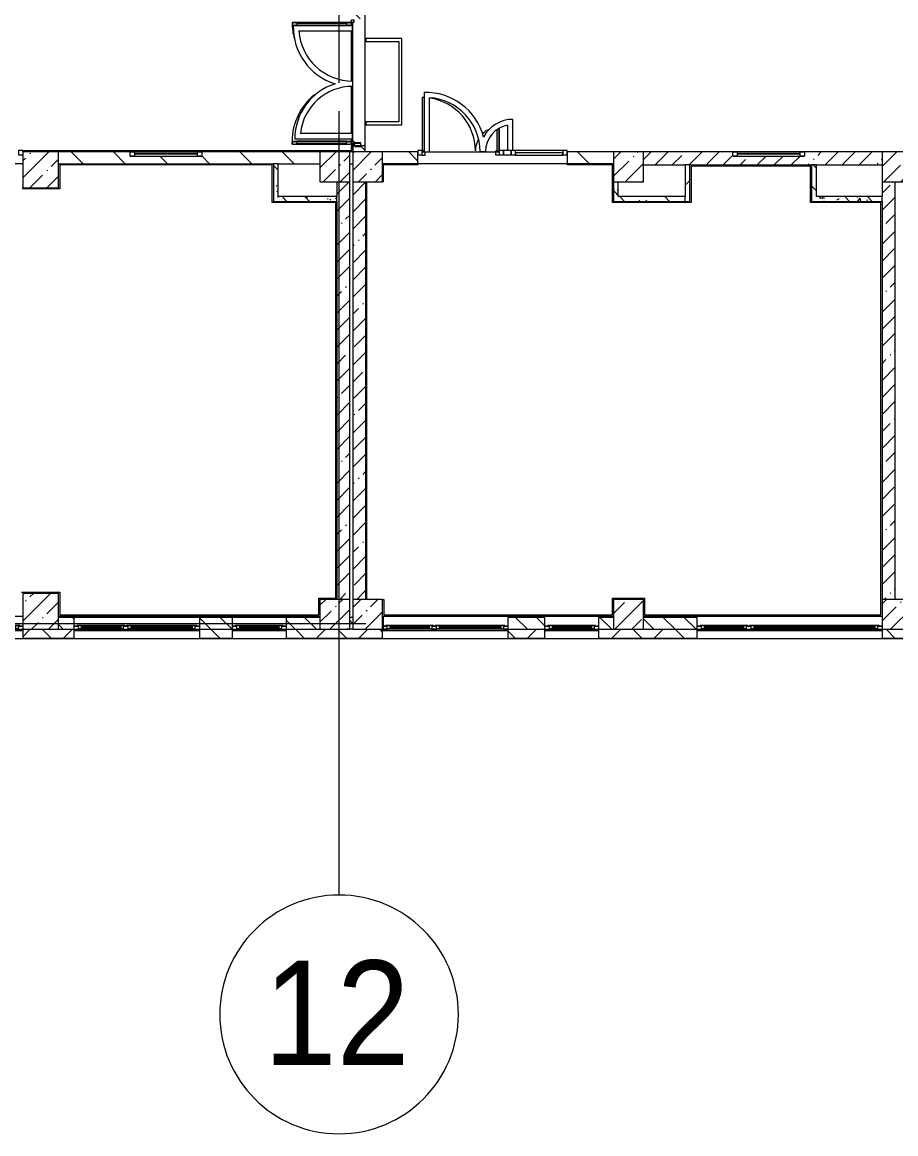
# Model space of a CAD drawing. Header units: millimetres. Extents: x 2623 to 210903, y -8553 to 29000.
# Drawn here: x 116893 to 131533, y -8553 to 10072 of the extents above; entities that cross this region are included whole.
import ezdxf

# ---------------------------------------------------------------- set-up
doc = ezdxf.new("R2010")
doc.units = ezdxf.units.MM
doc.linetypes.add('Осевая', pattern=[3175, 635, -476.25, 1587.5, -476.25])
for name, color, linetype, lineweight, true_color in [('A-DETL-GENF-7', 7, 'Continuous', 5, 0xaaaaaa), ('A-DETL-GENF-8', 7, 'Continuous', 5, 0xe2e2e2), ('A-DOOR-4', 7, 'Continuous', 5, 0xe2e2e2), ('A-DOOR-5', 7, 'Continuous', 5, 0xaaaaaa), ('A-FLOR-3', 7, 'Continuous', 5, 0xaaaaaa), ('I-WALL-6', 7, 'Continuous', 5, 0x787878)]:
    doc.layers.add(name, color=color, linetype=linetype, lineweight=lineweight, true_color=true_color)
for name, color, linetype, lineweight in [('A-GLAZ-2', 7, 'Continuous', 5), ('A-GLAZ-CURT-1', 7, 'Continuous', 5), ('A-GLAZ-CWMG-2', 7, 'Continuous', 5), ('A-WALL', 7, 'Continuous', 9), ('A-WALL-4', 7, 'Continuous', 5), ('I-WALL-4', 7, 'Continuous', 5), ('S-COLS-1', 7, 'Continuous', 5), ('Оси', 7, 'Continuous', 9), ('Оси-1', 7, 'Continuous', 20), ('Оси-2', 7, 'Осевая', 9)]:
    doc.layers.add(name, color=color, linetype=linetype, lineweight=lineweight)
doc.styles.add('Arial_1', font='arial.ttf', dxfattribs={"width": 0.9, "height": 1750})
pattern_1 = [(45, (83893.37, 0), (-285.123, 285.123), []), (45, (84178.5, 0), (-285.123, 285.123), [504.031, -100.806, 16.764, -84.042])]
pattern_2 = [(135, (83893.37, 0), (-377.171, -377.171), [533.4, -88.9, 17.78, -88.9]), (135, (83893.37, 376.94), (-377.171, -377.171), []), (50, (83893.37, 0), (637.6445, -55.7866), [66.675, -733.425]), (355, (83893.4, 0), (-123.349, 668.699), [53.34, -586.74]), (100.451, (83946.5, -4.65), (514.299, 612.908), [56.665, -623.315]), (46.184, (83893.4, 177.8), (948.776, -147.15), [100.012, -1100.137]), (96.636, (83972.4, 165.5), (830.909, 865.997), [84.998, -934.973]), (351.184, (83893.4, 177.8), (830.918, 865.988), [80.01, -880.11]), (21, (83982.27, 133.35), (530.6506, -357.928), [66.675, -733.425]), (326, (83982.3, 133.35), (216.308, 644.6585), [53.34, -586.74]), (71.451, (84026.5, 103.5), (746.9596, 286.724), [56.665, -623.315]), (37.5, (83893.37, 0), (10.8105, 295.9426), [16.764, -562.864, 16.764, -578.866, -588.962]), (37.5, (83893.37, 0), (10.8105, 295.9426), [-1175.258, 16.764, -572.198]), (7.5, (83893.37, 0), (233.8692, 350.6318), [16.764, -322.834, 16.764, -549.529, -224.472]), (7.5, (83893.37, 0), (233.8692, 350.6318), [-905.891, 16.764, -207.708]), (327.5, (83695.13, 0), (474.5678, -20.0513), [16.764, -205.486, 16.764, -676.656, -920.115]), (327.5, (83695.13, 0), (474.5678, -20.0513), [-915.67, 16.764, -903.351]), (317.5, (83606.23, 0), (518.452, 88.9934), [16.764, -272.161, 16.764, -443.738, -653.415]), (317.5, (83606.23, 0), (518.452, 88.9934), [-749.427, 16.764, -636.651])]
pattern_3 = [(135, (83893.37, 0), (-353.5534, -353.5534), [])]

# ---------------------------------------------------------------- blocks, each defined once
blk = doc.blocks.new('BSC_Колонна _Прямоугольная - 500х500-23286270-3_1_3_птичка')
at = {"layer": 'S-COLS-1'}
h = blk.add_hatch(dxfattribs=at)
h.set_pattern_fill('FP_48', color=256, style=0, pattern_type=2)
h.set_pattern_definition([(45, (-38790, -7650), (-285.123, 285.123), []), (45, (-38504.88, -7650), (-285.123, 285.123), [504.031, -100.806, 16.764, -84.042])])
h.paths.add_polyline_path([(-250, -250), (250, -250), (250, 250), (-250, 250), (-250, 100)])
for p, q in [((250, 250), (-250, 250)), ((-250, 250), (-250, -250)), ((250, -250), (250, 250)), ((-250, -250), (250, -250))]:
    blk.add_line(p, q, dxfattribs=at)
blk = doc.blocks.new('BSC_Колонна _Прямоугольная - 500х500-V41-3_1_3_птичка')
at = {"layer": 'S-COLS-1'}
h = blk.add_hatch(dxfattribs=at)
h.set_pattern_fill('FP_49', color=256, style=0, pattern_type=2)
h.set_pattern_definition([(45, (-43160, -7650), (-285.123, 285.123), []), (45, (-42874.88, -7650), (-285.123, 285.123), [504.031, -100.806, 16.764, -84.042])])
h.paths.add_polyline_path([(-250, -250), (250, -250), (250, 250), (-250, 250)])
for p, q in [((250, 250), (-250, 250)), ((-250, 250), (-250, -250)), ((250, -250), (250, 250)), ((-250, -250), (250, -250))]:
    blk.add_line(p, q, dxfattribs=at)
blk = doc.blocks.new('BSC_Колонна _Прямоугольная - 500х500-V42-3_1_3_птичка')
at = {"layer": 'S-COLS-1'}
h = blk.add_hatch(dxfattribs=at)
h.set_pattern_fill('FP_50', color=256, style=0, pattern_type=2)
h.set_pattern_definition([(45, (-47660, -7650), (-285.123, 285.123), []), (45, (-47374.88, -7650), (-285.123, 285.123), [504.031, -100.806, 16.764, -84.042])])
h.paths.add_polyline_path([(-113, -250), (250, -250), (250, 250), (-250, 250), (-250, -250)])
for p, q in [((250, 250), (-250, 250)), ((-250, 250), (-250, -250)), ((250, -250), (250, 250)), ((-250, -250), (250, -250))]:
    blk.add_line(p, q, dxfattribs=at)
blk = doc.blocks.new('BSC_Колонна _Прямоугольная - 500х500-V47-3_1_3_птичка')
at = {"layer": 'S-COLS-1'}
h = blk.add_hatch(dxfattribs=at)
h.set_pattern_fill('FP_55', color=256, style=0, pattern_type=2)
h.set_pattern_definition([(45, (-38790, -150), (-285.123, 285.123), []), (45, (-38504.88, -150), (-285.123, 285.123), [504.031, -100.806, 16.764, -84.042])])
h.paths.add_polyline_path([(-250, -250), (250, -250), (250, 250), (-250, 250), (-250, 80)])
for p, q in [((250, 250), (-250, 250)), ((-250, 250), (-250, -250)), ((250, -250), (250, 250)), ((-250, -250), (250, -250))]:
    blk.add_line(p, q, dxfattribs=at)
blk = doc.blocks.new('BSC_Колонна _Прямоугольная - 500х500-V48-3_1_3_птичка')
at = {"layer": 'S-COLS-1'}
h = blk.add_hatch(dxfattribs=at)
h.set_pattern_fill('FP_56', color=256, style=0, pattern_type=2)
h.set_pattern_definition([(45, (-43160, -150), (-285.123, 285.123), []), (45, (-42874.88, -150), (-285.123, 285.123), [504.031, -100.806, 16.764, -84.042])])
h.paths.add_polyline_path([(-250, -250), (250, -250), (250, 250), (-250, 250)])
for p, q in [((250, 250), (-250, 250)), ((-250, 250), (-250, -250)), ((250, -250), (250, 250)), ((-250, -250), (250, -250))]:
    blk.add_line(p, q, dxfattribs=at)
blk = doc.blocks.new('BSC_Колонна _Прямоугольная - 500х500-V49-3_1_3_птичка')
at = {"layer": 'S-COLS-1'}
h = blk.add_hatch(dxfattribs=at)
h.set_pattern_fill('FP_57', color=256, style=0, pattern_type=2)
h.set_pattern_definition([(45, (-47660, -150), (-285.123, 285.123), []), (45, (-47374.88, -150), (-285.123, 285.123), [504.031, -100.806, 16.764, -84.042])])
h.paths.add_polyline_path([(-250, -250), (250, -250), (250, 250), (-250, 250)])
for p, q in [((250, 250), (-250, 250)), ((-250, 250), (-250, -250)), ((250, -250), (250, 250)), ((-250, -250), (250, -250))]:
    blk.add_line(p, q, dxfattribs=at)
blk = doc.blocks.new('BSC_Колонна _Прямоугольная - 600х600-V65-3_1_3_птичка')
at = {"layer": 'S-COLS-1'}
h = blk.add_hatch(dxfattribs=at)
h.set_pattern_fill('FP_80', color=256, style=0, pattern_type=2)
h.set_pattern_definition([(45, (-33310, -7600), (-285.123, 285.123), []), (45, (-33024.88, -7600), (-285.123, 285.123), [504.031, -100.806, 16.764, -84.042])])
h.paths.add_polyline_path([(-300, -300), (300, -300), (300, 300), (-300, 300), (-300, 150)])
for p, q in [((300, 300), (-300, 300)), ((-300, 300), (-300, -300)), ((300, -300), (300, 300)), ((-300, -300), (300, -300))]:
    blk.add_line(p, q, dxfattribs=at)
blk = doc.blocks.new('BSC_Колонна _Прямоугольная - 600х600-V66-3_1_3_птичка')
at = {"layer": 'S-COLS-1'}
h = blk.add_hatch(dxfattribs=at)
h.set_pattern_fill('FP_81', color=256, style=0, pattern_type=2)
h.set_pattern_definition([(45, (-33310, -200), (-285.123, 285.123), []), (45, (-33024.88, -200), (-285.123, 285.123), [504.031, -100.806, 16.764, -84.042])])
h.paths.add_polyline_path([(-300, -300), (300, -300), (300, 300), (-300, 300), (-300, 30)])
for p, q in [((300, 300), (-300, 300)), ((-300, 300), (-300, -300)), ((300, -300), (300, 300)), ((-300, -300), (300, -300))]:
    blk.add_line(p, q, dxfattribs=at)
blk = doc.blocks.new('120_Окно_СКБ_2Ст - 120_Окно_СКБ_2Ст 2100х2400 _мал створка справа_-22446225-3_1_3_птичка')
at = {"layer": 'A-GLAZ-2'}
for p, q in [((-1050, -127), (-1050, -57)), ((-1050, -57), (-980, -57)), ((1050, -57), (-1050, -57)), ((-980, -127), (-1050, -127)), ((-1050, -127), (-1000, -127)), ((-980, -127), (-1000, -127)), ((-1000, -127), (-1000, -137)), ((-1000, -137), (170, -137)), ((170, -137), (-1000, -137)), ((-980, -57), (-980, -127)), ((150, -87), (-980, -87)), ((-980, -87), (-980, -127)), ((-930, -137), (-930, -87)), ((-930, -107), (100, -107)), ((100, -117), (-930, -117)), ((100, -137), (100, -87)), ((150, -127), (150, -57)), ((150, -57), (220, -57)), ((150, -127), (150, -87)), ((220, -127), (150, -127)), ((170, -127), (150, -127)), ((170, -127), (200, -127)), ((170, -137), (170, -127)), ((220, -127), (200, -127)), ((200, -127), (200, -137)), ((200, -137), (1000, -137)), ((1000, -137), (200, -137)), ((220, -57), (220, -127)), ((980, -87), (220, -87)), ((220, -87), (220, -127)), ((270, -137), (270, -87)), ((270, -107), (930, -107)), ((930, -117), (270, -117)), ((930, -137), (930, -87)), ((980, -127), (980, -57)), ((980, -57), (1050, -57)), ((980, -127), (980, -87)), ((1050, -127), (980, -127)), ((1000, -127), (980, -127)), ((1000, -127), (1050, -127)), ((1000, -137), (1000, -127)), ((1050, -57), (1050, -127))]:
    blk.add_line(p, q, dxfattribs=at)
blk = doc.blocks.new('120_Окно_СКБ_1Ст - 120_Окно_СКБ_1Ст 900х2500_h_-22445987-3_1_3_птичка')
at = {"layer": 'A-GLAZ-2'}
for p, q in [((-450, -127), (-450, -57)), ((-450, -57), (-380, -57)), ((450, -57), (-450, -57)), ((-380, -127), (-450, -127)), ((-450, -127), (-400, -127)), ((-380, -127), (-400, -127)), ((-400, -127), (-400, -137)), ((-400, -137), (400, -137)), ((400, -137), (-400, -137)), ((-380, -57), (-380, -127)), ((380, -87), (-380, -87)), ((-380, -87), (-380, -127)), ((-330, -137), (-330, -87)), ((-330, -107), (330, -107)), ((330, -117), (-330, -117)), ((330, -137), (330, -87)), ((380, -127), (380, -57)), ((380, -57), (450, -57)), ((380, -127), (380, -87)), ((450, -127), (380, -127)), ((400, -127), (380, -127)), ((400, -127), (450, -127)), ((400, -137), (400, -127)), ((450, -57), (450, -127))]:
    blk.add_line(p, q, dxfattribs=at)
blk = doc.blocks.new('120_Окно_СКБ_2Ст - 120_Окно_СКБ_2Ст 3100х2500 _мал_створка слева_ 2-V71-3_1_3_птичка')
at = {"layer": 'A-GLAZ-2'}
for p, q in [((-1550, -127), (-1550, -57)), ((-1550, -57), (-1480, -57)), ((1550, -57), (-1550, -57)), ((-1480, -127), (-1550, -127)), ((-1550, -127), (-1500, -127)), ((-1480, -127), (-1500, -127)), ((-1500, -127), (-1500, -137)), ((-1500, -137), (670, -137)), ((670, -137), (-1500, -137)), ((-1480, -57), (-1480, -127)), ((650, -87), (-1480, -87)), ((-1480, -87), (-1480, -127)), ((-1430, -137), (-1430, -87)), ((-1430, -107), (600, -107)), ((600, -117), (-1430, -117)), ((600, -137), (600, -87)), ((650, -127), (650, -57)), ((650, -57), (720, -57)), ((650, -127), (650, -87)), ((720, -127), (650, -127)), ((670, -127), (650, -127)), ((670, -127), (700, -127)), ((670, -137), (670, -127)), ((720, -127), (700, -127)), ((700, -127), (700, -137)), ((700, -137), (1500, -137)), ((1500, -137), (700, -137)), ((720, -57), (720, -127)), ((1480, -87), (720, -87)), ((720, -87), (720, -127)), ((770, -137), (770, -87)), ((770, -107), (1430, -107)), ((1430, -117), (770, -117)), ((1430, -137), (1430, -87)), ((1480, -127), (1480, -57)), ((1480, -57), (1550, -57)), ((1480, -127), (1480, -87)), ((1550, -127), (1480, -127)), ((1500, -127), (1480, -127)), ((1500, -127), (1550, -127)), ((1500, -137), (1500, -127)), ((1550, -57), (1550, -127))]:
    blk.add_line(p, q, dxfattribs=at)
blk = doc.blocks.new('120_Окно_СКБ_2Ст - 120_Окно_СКБ_2Ст 2100х2400 _мал створка справа_-V72-3_1_3_птичка')
at = {"layer": 'A-GLAZ-2'}
for p, q in [((-1050, -127), (-1050, -57)), ((-1050, -57), (-980, -57)), ((1050, -57), (-1050, -57)), ((-980, -127), (-1050, -127)), ((-1050, -127), (-1000, -127)), ((-980, -127), (-1000, -127)), ((-1000, -127), (-1000, -137)), ((-1000, -137), (170, -137)), ((170, -137), (-1000, -137)), ((-980, -57), (-980, -127)), ((150, -87), (-980, -87)), ((-980, -87), (-980, -127)), ((-930, -137), (-930, -87)), ((-930, -107), (100, -107)), ((100, -117), (-930, -117)), ((100, -137), (100, -87)), ((150, -127), (150, -57)), ((150, -57), (220, -57)), ((150, -127), (150, -87)), ((220, -127), (150, -127)), ((170, -127), (150, -127)), ((170, -127), (200, -127)), ((170, -137), (170, -127)), ((220, -127), (200, -127)), ((200, -127), (200, -137)), ((200, -137), (1000, -137)), ((1000, -137), (200, -137)), ((220, -57), (220, -127)), ((980, -87), (220, -87)), ((220, -87), (220, -127)), ((270, -137), (270, -87)), ((270, -107), (930, -107)), ((930, -117), (270, -117)), ((930, -137), (930, -87)), ((980, -127), (980, -57)), ((980, -57), (1050, -57)), ((980, -127), (980, -87)), ((1050, -127), (980, -127)), ((1000, -127), (980, -127)), ((1000, -127), (1050, -127)), ((1000, -137), (1000, -127)), ((1050, -57), (1050, -127))]:
    blk.add_line(p, q, dxfattribs=at)
blk = doc.blocks.new('BSC_Колонна _Прямоугольная - 500х500-V97-3_1_3_птичка')
at = {"layer": 'S-COLS-1'}
h = blk.add_hatch(dxfattribs=at)
h.set_pattern_fill('FP_103', color=256, style=0, pattern_type=2)
h.set_pattern_definition([(45, (-38240, -150), (-285.123, 285.123), []), (45, (-37954.88, -150), (-285.123, 285.123), [504.031, -100.806, 16.764, -84.042])])
h.paths.add_polyline_path([(-15, -250), (250, -250), (250, 250), (-250, 250), (-250, -250)])
for p, q in [((250, 250), (-250, 250)), ((-250, 250), (-250, -250)), ((250, -250), (250, 250)), ((-250, -250), (250, -250))]:
    blk.add_line(p, q, dxfattribs=at)
blk = doc.blocks.new('BSC_Колонна _Прямоугольная - 500х500-V98-3_1_3_птичка')
at = {"layer": 'S-COLS-1'}
h = blk.add_hatch(dxfattribs=at)
h.set_pattern_fill('FP_104', color=256, style=0, pattern_type=2)
h.set_pattern_definition([(45, (-38240, -7650), (-285.123, 285.123), []), (45, (-37954.88, -7650), (-285.123, 285.123), [504.031, -100.806, 16.764, -84.042])])
h.paths.add_polyline_path([(-15, -250), (250, -250), (250, 250), (-250, 250), (-250, -250)])
for p, q in [((250, 250), (-250, 250)), ((-250, 250), (-250, -250)), ((250, -250), (250, 250)), ((-250, -250), (250, -250))]:
    blk.add_line(p, q, dxfattribs=at)
blk = doc.blocks.new('120_Окно_СКБ_1Ст - 120_Окно_СКБ_1Ст 400х1200 EI30-24228909-3_1_3_птичка')
at = {"layer": 'A-GLAZ-2'}
for p, q in [((-600, 30), (-600, 100)), ((-600, 100), (-530, 100)), ((600, 100), (-600, 100)), ((-530, 30), (-600, 30)), ((-600, 30), (600, 30)), ((-530, 100), (-530, 30)), ((530, 70), (-530, 70)), ((530, 60), (-530, 60)), ((530, 30), (530, 100)), ((530, 100), (600, 100)), ((600, 30), (530, 30)), ((600, 100), (600, 30))]:
    blk.add_line(p, q, dxfattribs=at)
blk = doc.blocks.new('Прямоугольный импост - 50 x 70 мм-31700031-3_1_3_птичка')
at = {"layer": 'A-GLAZ-CWMG-2'}
for p, q in [((-70, 35), (0, 35)), ((-70, -35), (-70, 35)), ((0, -35), (-70, -35)), ((0, -15), (0, -35))]:
    blk.add_line(p, q, dxfattribs=at)
blk = doc.blocks.new('Прямоугольный импост - 50 x 70 мм-V198-3_1_3_птичка')
at = {"layer": 'A-GLAZ-CWMG-2'}
for p, q in [((-70, 35), (0, 35)), ((-70, -35), (-70, 35)), ((0, 35), (0, -35)), ((0, -35), (-70, -35))]:
    blk.add_line(p, q, dxfattribs=at)
blk = doc.blocks.new('Дверь_Витражная_остекление_ - ДВН_ДАО_Главный вход_1200 в свету-V201-3_1_3_птичка')
at = {"layer": 'A-DOOR-4'}
for points in [[(-647, 30), (-613, 35), (-613, 925), (-647, 922), (-647, 35)], [(607, 30), (647, 35), (647, 410), (607, 378), (607, 35)]]:
    blk.add_hatch(color=256, dxfattribs=at).paths.add_polyline_path(points)
at = {"layer": 'A-DETL-GENF-7'}
for p, q in [((-613, 925), (-647, 925)), ((-647, 925), (-647, 35)), ((607, 385), (607, 30)), ((647, 35), (647, 410)), ((-647, 30), (-613, 30)), ((-613, 30), (-647, 30)), ((-592, -40), (-592, 15)), ((592, -40), (592, 30)), ((592, 30), (647, 30)), ((607, 30), (647, 30)), ((-647, -40), (-592, -40)), ((647, -40), (592, -40))]:
    blk.add_line(p, q, dxfattribs=at)
at = {"layer": 'A-DOOR-5'}
for p, q in [((-647, 925), (-647, 35)), ((647, 410), (647, 35))]:
    blk.add_line(p, q, dxfattribs=at)
for centre, radius, start, end in [((-647, 30), 895, 87.7864, 90), ((-647, 30), 895, 360, 81.929), ((647, 30), 400, 117.1206, 134.5389), ((647, 30), 400, 151.213, 180)]:
    blk.add_arc(centre, radius, start, end, dxfattribs=at)
blk = doc.blocks.new('Системная панель - Стемалит - 40мм-32257327-3_1_3_птичка')
at = {"layer": 'A-GLAZ-CURT-1'}
for p, q in [((65, 35), (-65, 35)), ((-65, 35), (-65, -35)), ((65, -35), (65, 35)), ((-65, -35), (65, -35))]:
    blk.add_line(p, q, dxfattribs=at)
blk = doc.blocks.new('Прямоугольный импост - 50 x 70 мм-31687886-3_1_3_птичка')
at = {"layer": 'A-GLAZ-CWMG-2'}
for p, q in [((-35, 35), (35, 35)), ((-35, -35), (-35, 35)), ((35, 35), (35, -35)), ((35, -35), (-35, -35))]:
    blk.add_line(p, q, dxfattribs=at)
blk = doc.blocks.new('Прямоугольный импост - 50 x 70 мм-31701779-3_1_3_птичка')
at = {"layer": 'A-GLAZ-CWMG-2'}
for p, q in [((0, 35), (-70, 35)), ((-70, 35), (-70, -35)), ((0, -35), (0, 35)), ((-70, -35), (0, -35))]:
    blk.add_line(p, q, dxfattribs=at)
blk = doc.blocks.new('Системная панель - Стекло - 40мм-V202-3_1_3_птичка')
at = {"layer": 'A-GLAZ-CURT-1'}
for p, q in [((397.5, 0), (-397.5, 0)), ((-397.5, 0), (-397.5, -40)), ((397.5, -40), (397.5, 0)), ((-397.5, -40), (397.5, -40))]:
    blk.add_line(p, q, dxfattribs=at)
blk = doc.blocks.new('Прямоугольный импост - 50 x 70 мм-31702100-3_1_3_птичка')
at = {"layer": 'A-GLAZ-CWMG-2'}
for p, q in [((-35, 35), (35, 35)), ((-35, -35), (-35, 35)), ((35, 35), (35, -35)), ((35, -35), (-35, -35))]:
    blk.add_line(p, q, dxfattribs=at)
blk = doc.blocks.new('Прямоугольный импост - 50 x 70 мм-31720914-3_1_3_птичка')
at = {"layer": 'A-GLAZ-CWMG-2'}
blk.add_line((32940, 7920), (32145, 7920), dxfattribs=at)
blk = doc.blocks.new('Прямоугольный импост - Импост структурный с накладкой - 160мм Темный-31239214-3_1_3_птичка')
at = {"layer": 'A-GLAZ-CWMG-2'}
for p, q in [((-50, 0), (-50, 17)), ((-50, 17), (0, 17)), ((-40, 0), (-50, 0)), ((-40, -40), (-40, 0)), ((0, 0), (-10, 0)), ((-10, 0), (-10, -40)), ((0, 17), (0, 0)), ((-50, -140), (-50, -40)), ((-50, -40), (-40, -40)), ((0, -140), (-50, -140)), ((-10, -40), (0, -40)), ((0, -40), (0, -140))]:
    blk.add_line(p, q, dxfattribs=at)
blk = doc.blocks.new('Дверь_Витражная_остекление_ - ДВН_ДАО_Главный вход_1800 в свету 5-32258809-3_1_3_птичка')
at = {"layer": 'A-DETL-GENF-8'}
for points in [[(-947.5, -1012.5), (-947.5, -20), (-992.5, -20), (-992.5, -1012.5)], [(1042.5, -1012.5), (1042.5, -20), (997.5, -20), (997.5, -1012.5)]]:
    blk.add_hatch(color=256, dxfattribs=at).paths.add_polyline_path(points)
at = {"layer": 'A-DETL-GENF-7'}
for p, q in [((-947.5, -20), (-992.5, -20)), ((-992.5, -1012.5), (-992.5, -20)), ((-947.5, -20), (-992.5, -20)), ((-992.5, -20), (-992.5, -1012.5)), ((-992.5, -100), (-947.5, -100)), ((-982.5, -932.5), (-982.5, -100)), ((-947.5, -1012.5), (-947.5, -20)), ((-947.5, -1012.5), (-947.5, -20)), ((988.5, -932.5), (988.5, -100)), ((997.5, -1012.5), (997.5, -20)), ((997.5, -20), (997.5, -1012.5)), ((1042.5, -100), (997.5, -100)), ((1032.5, -932.5), (1032.5, -100)), ((1042.5, -1012.5), (1042.5, -20)), ((1042.5, -1012.5), (1042.5, -20)), ((-992.5, -932.5), (-947.5, -932.5)), ((-992.5, -1012.5), (-947.5, -1012.5)), ((-992.5, -1012.5), (-947.5, -1012.5)), ((1042.5, -932.5), (997.5, -932.5)), ((1042.5, -1012.5), (997.5, -1012.5)), ((997.5, -1012.5), (1042.5, -1012.5))]:
    blk.add_line(p, q, dxfattribs=at)
at = {"layer": 'A-DOOR-5'}
for p, q in [((-1042.5, 20), (-992.5, 20)), ((-1042.5, -20), (-1042.5, 20)), ((-992.5, 20), (-992.5, -20)), ((992.5, 20), (1042.5, 20)), ((992.5, -20), (992.5, 20)), ((1042.5, 20), (1042.5, -20)), ((-992.5, -20), (-1042.5, -20)), ((-992.5, -1012.5), (-992.5, -20)), ((992.5, -1012.5), (992.5, -20)), ((1042.5, -20), (992.5, -20))]:
    blk.add_line(p, q, dxfattribs=at)
for centre, start, end in [((992.5, -20), 208.98841, 212.15997), ((992.5, -20), 218.4779, 270), ((-992.5, -20), 270, 285.59895)]:
    blk.add_arc(centre, 992.5, start, end, dxfattribs=at)
blk = doc.blocks.new('Прямоугольный импост - Импост структурный с накладкой - 160мм Темный-31915521-3_1_3_птичка')
at = {"layer": 'A-GLAZ-CWMG-2'}
for p, q in [((-25, 0), (-25, 17)), ((-25, 17), (25, 17)), ((-15, 0), (-25, 0)), ((-15, -40), (-15, 0)), ((25, 0), (15, 0)), ((15, 0), (15, -40)), ((25, 17), (25, 0)), ((-25, -140), (-25, -40)), ((-25, -40), (-15, -40)), ((25, -140), (-25, -140)), ((15, -40), (25, -40)), ((25, -40), (25, -140))]:
    blk.add_line(p, q, dxfattribs=at)
blk = doc.blocks.new('120_Окно_СКБ_1Ст - 120_Окно_СКБ_1Ст 400х1200 EI30-24228621-3_1_3_птичка')
at = {"layer": 'A-GLAZ-2'}
for p, q in [((-600, 40), (-600, 110)), ((-600, 110), (-530, 110)), ((600, 110), (-600, 110)), ((-530, 40), (-600, 40)), ((-600, 40), (600, 40)), ((-530, 110), (-530, 40)), ((530, 80), (-530, 80)), ((530, 70), (-530, 70)), ((530, 40), (530, 110)), ((530, 110), (600, 110)), ((600, 40), (530, 40)), ((600, 110), (600, 40))]:
    blk.add_line(p, q, dxfattribs=at)
blk = doc.blocks.new('Ось сетки - D8-29747960-3_1_3_птичка')
at = {"layer": 'Оси-1'}
for start, end in [(360, 180), (180, 360)]:
    blk.add_arc((0, 0), 4, start, end, dxfattribs=at)

msp = doc.modelspace()

# ---------------------------------------------------------------- hatches: boundary and pattern name
at = {"layer": 'A-WALL-4'}
h = msp.add_hatch(dxfattribs=at)
h.set_pattern_fill('FP_71', color=256, style=0, pattern_type=2)
h.set_pattern_definition([(135, (83893.37, 0), (-176.7767, -176.7767), [])])
h.paths.add_polyline_path([(149152.1, -100), (149303.4, -100), (149303.4, 100), (149053.4, 100), (149053.4, -100)])
h.paths.add_polyline_path([(138897.9, -100), (139403.4, -100), (139403.4, 100), (138653.4, 100), (138653.4, -100)])
h.paths.add_polyline_path([(140803.4, -100), (141703.4, -100), (141703.4, 100), (140803.4, 100), (140803.4, -52.2)])
h.paths.add_polyline_path([(148153.4, -100), (148153.4, 100), (147603.4, 100), (147603.4, -100)])
h.paths.add_polyline_path([(145303.4, -100), (145503.4, -100), (145503.4, 100), (145303.4, 100), (145303.4, 42.9)])
h.paths.add_polyline_path([(127711.4, -100), (128203.4, -100), (128203.4, 100), (127303.4, 100), (127303.4, -100)])
h.paths.add_polyline_path([(132053.4, -100), (132053.4, 100), (131803.4, 100), (131803.4, -100)])
h.paths.add_polyline_path([(134903.4, -100), (134903.4, 100), (134153.4, 100), (134153.4, -100)])
h.paths.add_polyline_path([(126553.4, -100), (126803.4, -100), (126803.4, 100), (126553.4, 100)])
h.paths.add_polyline_path([(136303.4, -100), (136553.4, -100), (136553.4, 100), (136303.4, 100), (136303.4, 33.3)])
h.paths.add_polyline_path([(125653.4, -100), (125653.4, 100), (125033.4, 100), (125033.4, -100)])
h.paths.add_polyline_path([(117763.4, -100), (117763.4, 100), (117503.4, 100), (117503.4, -100)])
h.paths.add_polyline_path([(122433.4, -100), (122433.4, 100), (122383.4, 100), (122383.4, -100)])
h.paths.add_polyline_path([(113703.1, -100), (113876.2, -100), (113876.2, 100), (113703.1, 100), (113703.1, 55.2)])
h.paths.add_polyline_path([(121883.4, -100), (121883.4, 100), (121316.4, 100), (121316.4, -100)])
h.paths.add_polyline_path([(115592.8, -100), (116003.4, -100), (116003.4, 100), (114776.2, 100), (114776.2, -100)])
h.paths.add_polyline_path([(119863.4, -100), (120416.4, -100), (120416.4, 100), (119863.4, 100)])
h.paths.add_polyline_path([(106403.4, -100), (106603.4, -100), (106603.4, 100), (106403.4, 100), (106403.4, 63.6)])
h.paths.add_polyline_path([(108703.4, -100), (109453.4, -100), (109453.4, 100), (108703.4, 100)])
h.paths.add_polyline_path([(99503.4, -100), (99503.4, 100), (98753.4, 100), (98753.4, -100)])
h.paths.add_polyline_path([(105503.4, -100), (105803.4, -100), (105803.4, 100), (105503.4, 100)])
h.paths.add_polyline_path([(100403.4, -100), (101153.4, -100), (101153.4, 100), (100403.4, 100)])
h.paths.add_polyline_path([(103474.1, -100), (104603.4, -100), (104603.4, 100), (103253.4, 100), (103253.4, -100)])
h.paths.add_polyline_path([(110303.1, -100), (110303.1, 100), (110053.4, 100), (110053.4, -100)])
h.paths.add_polyline_path([(90723.4, -100), (91553.4, -100), (91553.4, 100), (90723.4, 100)])
h.paths.add_polyline_path([(95003.4, -100), (95003.4, 100), (94253.1, 100), (94253.1, -100)])
h.paths.add_polyline_path([(96016.5, -100), (96053.4, -100), (96053.4, 100), (95903.4, 100), (95903.4, -100)])
h = msp.add_hatch(dxfattribs=at)
h.set_pattern_fill('FP_73', color=256, style=0, pattern_type=2)
h.set_pattern_definition([(45, (83893.37, 0), (-353.5534, 353.5534), []), (135, (83893.37, 0), (-353.5534, -353.5534), [])])
h.paths.add_polyline_path([(138897.9, -250), (139403.4, -250), (139403.4, -100), (138653.4, -100), (138653.4, -250)])
h.paths.add_polyline_path([(140520.5, -250), (140520.5, -100), (140303.4, -100), (140303.4, -250)])
h.paths.add_polyline_path([(128203.4, -250), (128203.4, -100), (126553.4, -100), (126553.4, -250), (127711.4, -250)])
h.paths.add_polyline_path([(132053.4, -250), (132053.4, -100), (131303.4, -100), (131303.4, -250), (131803.4, -250)])
h.paths.add_polyline_path([(125033.4, -250), (125653.4, -250), (125653.4, -100), (125033.4, -100)])
h.paths.add_polyline_path([(136553.4, -250), (136553.4, -100), (135803.4, -100), (135803.4, -250), (136101.2, -250)])
h.paths.add_polyline_path([(134153.4, -250), (134903.4, -250), (134903.4, -100), (134153.4, -100)])
h.paths.add_polyline_path([(115592.8, -250), (116003.4, -250), (116003.4, -100), (114776.2, -100), (114776.2, -250)])
h.paths.add_polyline_path([(122933.4, -250), (122933.4, -100), (121316.4, -100), (121316.4, -250), (122118.2, -250)])
h.paths.add_polyline_path([(116903.4, -250), (117763.4, -250), (117763.4, -100), (116903.4, -100)])
h.paths.add_polyline_path([(119863.4, -250), (120416.4, -250), (120416.4, -100), (119863.4, -100)])
h.paths.add_polyline_path([(113876.2, -250), (113876.2, -100), (113103.1, -100), (113103.1, -250), (113728.4, -250)])
h.paths.add_polyline_path([(109999.5, -250), (110303.1, -250), (110303.1, -100), (108703.4, -100), (108703.4, -250), (109067.3, -250)])
h.paths.add_polyline_path([(106403.4, -250), (106603.4, -250), (106603.4, -100), (105503.4, -100), (105503.4, -250), (106270.7, -250)])
h.paths.add_polyline_path([(104603.4, -250), (104603.4, -100), (103253.4, -100), (103253.4, -250), (103474.1, -250)])
h.paths.add_polyline_path([(98753.4, -250), (99503.4, -250), (99503.4, -100), (98753.4, -100)])
h.paths.add_polyline_path([(101153.4, -250), (101153.4, -100), (100403.4, -100), (100403.4, -250), (100677.5, -250)])
h.paths.add_polyline_path([(95903.4, -250), (96653.4, -250), (96653.4, -100), (95903.4, -100)])
h.paths.add_polyline_path([(90723.4, -250), (92153.1, -250), (92153.1, -100), (90723.4, -100)])
h.paths.add_polyline_path([(87623.4, -250), (87623.4, -100), (83633.4, -100), (83633.4, -250), (86694.4, -250)])
h.paths.add_polyline_path([(95003.4, -250), (95003.4, -100), (94253.1, -100), (94253.1, -250)])
at = {"layer": 'I-WALL-4'}
h = msp.add_hatch(dxfattribs=at)
h.set_pattern_fill('FP_72', color=256, style=0, pattern_type=2)
h.set_pattern_definition(pattern_3)
h.paths.add_polyline_path([(122433.4, 7900), (122633.4, 7900), (122633.4, 8000), (122433.4, 8000)])
h.paths.add_polyline_path([(122433.4, 10130), (122633.4, 10130), (122633.4, 10230), (122433.4, 10230)])
h = msp.add_hatch(dxfattribs=at)
h.set_pattern_fill('FP_72', color=256, style=0, pattern_type=2)
h.set_pattern_definition(pattern_3)
h.paths.add_polyline_path([(126023.4, 7700), (126803.4, 7700), (126803.4, 7900), (126023.4, 7900)])
h.paths.add_polyline_path([(117503.4, 7700), (121883.4, 7700), (121883.4, 7900), (119903.4, 7900), (119903.4, 7830), (118703.4, 7830), (118703.4, 7900), (117503.4, 7900), (117503.4, 7750.3)])
h.paths.add_polyline_path([(122933.4, 7700), (123523.4, 7700), (123523.4, 7900), (122933.4, 7900), (122933.4, 7750.3)])
h.paths.add_polyline_path([(122433.4, 7700), (122433.4, 7900), (122383.4, 7900), (122383.4, 7700)])
h.paths.add_polyline_path([(114253.1, 7700), (114403.4, 7700), (114403.4, 7900), (113703.1, 7900), (113703.1, 7700)])
h = msp.add_hatch(dxfattribs=at)
h.set_pattern_fill('FP_69', color=256, style=0, pattern_type=2)
h.set_pattern_definition(pattern_1)
h.paths.add_polyline_path([(130203.4, 7680), (131303.4, 7680), (131303.4, 7900), (130003.4, 7900), (130003.4, 7830), (128803.4, 7830), (128803.4, 7900), (127303.4, 7900), (127303.4, 7680), (130123.4, 7680)])
h = msp.add_hatch(dxfattribs=at)
h.set_pattern_fill('FP_74', color=256, style=0, pattern_type=2)
h.set_pattern_definition([(45, (83893.37, 0), (-176.7767, 176.7767), [])])
h.paths.add_polyline_path([(128083.4, 7070), (128083.4, 7680), (128003.4, 7680), (128003.4, 7070)])
h = msp.add_hatch(dxfattribs=at)
h.set_pattern_fill('FP_69', color=256, style=0, pattern_type=2)
h.set_pattern_definition(pattern_1)
h.paths.add_polyline_path([(122373.9, 400), (122383.4, 400), (122383.4, 7400), (122163.4, 7400), (122163.4, 400)])
h = msp.add_hatch(dxfattribs=at)
h.set_pattern_fill('FP_69', color=256, style=0, pattern_type=2)
h.set_pattern_definition(pattern_1)
h.paths.add_polyline_path([(122653.4, 400), (122653.4, 7400), (122433.4, 7400), (122433.4, 400), (122442.1, 400)])
h = msp.add_hatch(dxfattribs=at)
h.set_pattern_fill('FP_69', color=256, style=0, pattern_type=2)
h.set_pattern_definition(pattern_1)
h.paths.add_polyline_path([(131523.4, 400), (131523.4, 7400), (131303.4, 7400), (131303.4, 400), (131513.9, 400)])
at = {"layer": 'I-WALL-6'}
h = msp.add_hatch(dxfattribs=at)
h.set_pattern_fill('FP_77', color=256, style=0, pattern_type=2)
h.set_pattern_definition(pattern_2)
h.paths.add_polyline_path([(121183.4, 7150), (121183.4, 7700), (121103.4, 7700), (121103.4, 7150)])
h = msp.add_hatch(dxfattribs=at)
h.set_pattern_fill('FP_77', color=256, style=0, pattern_type=2)
h.set_pattern_definition(pattern_2)
h.paths.add_polyline_path([(130203.4, 7070), (130203.4, 7680), (130123.4, 7680), (130123.4, 7070)])
h = msp.add_hatch(dxfattribs=at)
h.set_pattern_fill('FP_77', color=256, style=0, pattern_type=2)
h.set_pattern_definition(pattern_2)
h.paths.add_polyline_path([(126883.4, 7150), (126883.4, 7400), (126803.4, 7400), (126803.4, 7150)])
h = msp.add_hatch(dxfattribs=at)
h.set_pattern_fill('FP_77', color=256, style=0, pattern_type=2)
h.set_pattern_definition(pattern_2)
h.paths.add_polyline_path([(122163.4, 7070), (122163.4, 7150), (121103.4, 7150), (121103.4, 7070), (122118.2, 7070)])
h = msp.add_hatch(dxfattribs=at)
h.set_pattern_fill('FP_77', color=256, style=0, pattern_type=2)
h.set_pattern_definition(pattern_2)
h.paths.add_polyline_path([(128003.4, 7070), (128003.4, 7150), (126803.4, 7150), (126803.4, 7070), (127711.4, 7070)])
h = msp.add_hatch(dxfattribs=at)
h.set_pattern_fill('FP_77', color=256, style=0, pattern_type=2)
h.set_pattern_definition(pattern_2)
h.paths.add_polyline_path([(131303.4, 7070), (131303.4, 7150), (130203.4, 7150), (130203.4, 7070)])

# ---------------------------------------------------------------- linework, layer by layer
at = {"layer": 'A-FLOR-3'}
for p, q in [((122412.9, 10064.1), (122412.9, 10018)), ((122413.4, 10018), (122413.4, 10064.1)), ((122430.4, 10018), (121435.7, 10018)), ((121527.6, 9928), (122430.4, 9928)), ((122412.9, 9928), (122412.9, 9088.1)), ((122413.4, 9088.1), (122413.4, 9928)), ((122430.4, 9928), (122430.4, 10018)), ((123253.4, 9799.8), (122653.4, 9799.8)), ((122653.4, 9799.8), (122653.4, 9749.8)), ((122653.4, 9749.8), (123203.4, 9749.8)), ((123203.4, 9749.8), (123203.4, 8401.7)), ((123253.4, 8351.7), (123253.4, 9799.8)), ((122412.9, 8995.9), (122412.9, 8207.6)), ((122413.4, 8207.6), (122413.4, 8995.9)), ((122433.4, 8997), (122433.4, 9087)), ((123627.4, 8894.4), (123627.4, 7900)), ((123717.4, 7900), (123717.4, 8806.8)), ((123203.4, 8401.7), (122653.4, 8401.7)), ((122653.4, 8401.7), (122653.4, 8351.7)), ((125117.5, 7920), (125117.5, 8443.9)), ((122430.4, 8207.6), (121556, 8207.6)), ((122430.4, 8117.6), (122430.4, 8207.6)), ((122653.4, 8351.7), (123253.4, 8351.7)), ((125027.5, 8346.4), (125027.5, 7920)), ((121461.4, 8117.6), (122430.4, 8117.6)), ((122412.9, 8117.6), (122412.9, 8080)), ((122413.4, 8080), (122413.4, 8117.6)), ((116903.4, 7920), (122402.9, 7920)), ((122412.9, 7991.2), (122412.9, 7931)), ((122412.9, 7911), (122412.9, 7900)), ((122413.4, 7931), (122413.4, 7990.6)), ((123627.4, 7900), (123717.4, 7900)), ((124566, 7903.5), (124656, 7903.5)), ((121083.4, 7680), (117523.4, 7680)), ((117523.4, 7680), (117523.4, 7280)), ((121083.4, 7050), (121083.4, 7680)), ((123523.4, 7680), (122943.4, 7680)), ((122943.4, 7680), (122943.4, 7400)), ((123523.4, 7700), (123523.4, 7680)), ((126023.4, 7680), (126023.4, 7700)), ((126783.4, 7680), (126023.4, 7680)), ((126783.4, 7050), (126783.4, 7680)), ((130103.4, 7660), (128103.4, 7660)), ((128103.4, 7660), (128103.4, 7050)), ((130103.4, 7050), (130103.4, 7660)), ((116903.4, 7280), (116903.4, 7300)), ((117523.4, 7280), (116903.4, 7280)), ((122663.4, 7400), (122663.4, 400)), ((122943.4, 7400), (122933.4, 7400)), ((122148.4, 7050), (121083.4, 7050)), ((122148.4, 420), (122148.4, 7050)), ((128103.4, 7050), (126783.4, 7050)), ((131283.4, 7050), (130103.4, 7050)), ((131283.4, 140), (131283.4, 7050)), ((116883.4, 520), (117523.4, 520)), ((117523.4, 520), (117523.4, 140)), ((121863.4, 140), (121863.4, 420)), ((121863.4, 420), (122148.4, 420)), ((122933.4, 400), (122953.4, 400)), ((122953.4, 400), (122953.4, 140)), ((126783.4, 140), (126783.4, 420)), ((126783.4, 420), (127323.4, 420)), ((127323.4, 420), (127323.4, 140)), ((117523.4, 140), (121863.4, 140)), ((122953.4, 140), (126783.4, 140)), ((127323.4, 140), (131283.4, 140))]:
    msp.add_line(p, q, dxfattribs=at)
for centre, radius, start, end in [((122430.4, 9992), 995, 178.50265, 252.82384), ((122430.4, 9992), 905, 184.05524, 270.18994), ((122430.4, 8118), 969, 107.65196, 180.02266), ((122430.4, 8118), 879, 89.80445, 174.14835), ((123661, 7900), 995, 14.33829, 91.93805), ((123661, 7903.5), 905, 360, 86.42904), ((125110, 7900), 544, 89.21005, 153.06648), ((125110, 7900), 454, 100.46985, 179.55829)]:
    msp.add_arc(centre, radius, start, end, dxfattribs=at)
at = {"layer": 'A-WALL'}
for p, q in [((121183.4, 7700), (121103.4, 7700)), ((128083.4, 7680), (128003.4, 7680)), ((130203.4, 7680), (130123.4, 7680)), ((122163.4, 7070), (122163.4, 7150)), ((128003.4, 7070), (128003.4, 7150)), ((131303.4, 7070), (131303.4, 7150)), ((117503.4, -100), (117763.4, -100)), ((119863.4, -100), (120416.4, -100)), ((121316.4, -100), (121883.4, -100)), ((122433.4, -100), (122383.4, -100)), ((125033.4, -100), (125653.4, -100)), ((126553.4, -100), (126803.4, -100)), ((127303.4, -100), (128203.4, -100)), ((116903.4, -250), (117763.4, -250)), ((116903.4, -253), (117763.4, -253)), ((119863.4, -250), (120416.4, -250)), ((119863.4, -253), (120416.4, -253)), ((121316.4, -250), (122933.4, -250)), ((121316.4, -253), (122933.4, -253)), ((125033.4, -250), (125653.4, -250)), ((125033.4, -253), (125653.4, -253)), ((126553.4, -250), (128203.4, -250)), ((126553.4, -253), (128203.4, -253)), ((131303.4, -250), (132053.4, -250)), ((131303.4, -253), (132053.4, -253))]:
    msp.add_line(p, q, dxfattribs=at)
at = {"layer": 'A-WALL-4'}
for p, q in [((122422.9, 7931), (122402.9, 7931)), ((122402.9, 7931), (122402.9, 7911)), ((122402.9, 7911), (122422.9, 7911)), ((122422.9, 7911), (122422.9, 7931)), ((117763.4, 100), (117503.4, 100)), ((117763.4, -258), (117763.4, 100)), ((120416.4, 100), (119863.4, 100)), ((119863.4, 100), (119863.4, -258)), ((120416.4, -258), (120416.4, 100)), ((121883.4, 100), (121316.4, 100)), ((121316.4, 100), (121316.4, -258)), ((122433.4, 100), (122383.4, 100)), ((125653.4, 100), (125033.4, 100)), ((125033.4, 100), (125033.4, -258)), ((125653.4, -258), (125653.4, 100)), ((126803.4, 100), (126553.4, 100)), ((126553.4, 100), (126553.4, -258)), ((128203.4, 100), (127303.4, 100)), ((128203.4, -258), (128203.4, 100)), ((116003.4, -100), (116903.4, -100)), ((116903.4, -100), (116903.4, -258)), ((117763.4, -100), (119863.4, -100)), ((120416.4, -100), (121316.4, -100)), ((122933.4, -258), (122933.4, -100)), ((122933.4, -100), (122943.4, -100)), ((125653.4, -100), (126553.4, -100)), ((128203.4, -100), (131303.4, -100)), ((131303.4, -100), (131303.4, -258)), ((120416.4, -258), (105503.4, -258)), ((134903.4, -258), (120416.4, -258))]:
    msp.add_line(p, q, dxfattribs=at)
at = {"layer": 'I-WALL-4'}
for p, q in [((122433.4, 9087), (122433.4, 10064.1)), ((122633.4, 10230), (122633.4, 7900)), ((122433.4, 8080), (122433.4, 8997)), ((118703.4, 7900), (117503.4, 7900)), ((121883.4, 7900), (119903.4, 7900)), ((122433.4, 7900), (122383.4, 7900)), ((122633.4, 8000), (122433.4, 8000)), ((122433.4, 8000), (122433.4, 7900)), ((123523.4, 7900), (122933.4, 7900)), ((123523.4, 7700), (123523.4, 7900)), ((123593.4, 7900), (123627.4, 7900)), ((123717.4, 7900), (124888.4, 7900)), ((126803.4, 7900), (126023.4, 7900)), ((126023.4, 7900), (126023.4, 7700)), ((128803.4, 7900), (127303.4, 7900)), ((131303.4, 7900), (130003.4, 7900)), ((116903.4, 7700), (114333.1, 7700)), ((117503.4, 7700), (121103.4, 7700)), ((121103.4, 7700), (121103.4, 7070)), ((121183.4, 7150), (121183.4, 7700)), ((121183.4, 7700), (121883.4, 7700)), ((122383.4, 7700), (122433.4, 7700)), ((126803.4, 7700), (122933.4, 7700)), ((127303.4, 7680), (128003.4, 7680)), ((128003.4, 7680), (128003.4, 7150)), ((128083.4, 7070), (128083.4, 7680)), ((128083.4, 7680), (130123.4, 7680)), ((130123.4, 7680), (130123.4, 7070)), ((130203.4, 7150), (130203.4, 7680)), ((130203.4, 7680), (131303.4, 7680)), ((122163.4, 7400), (122163.4, 7150)), ((122383.4, 400), (122383.4, 7400)), ((122433.4, 7400), (122433.4, 400)), ((122653.4, 400), (122653.4, 7400)), ((126803.4, 7400), (126803.4, 7070)), ((126883.4, 7150), (126883.4, 7400)), ((131303.4, 7400), (131303.4, 7150)), ((131523.4, 400), (131523.4, 7400)), ((122163.4, 7150), (121183.4, 7150)), ((128003.4, 7150), (126883.4, 7150)), ((131303.4, 7150), (130203.4, 7150)), ((121103.4, 7070), (122163.4, 7070)), ((122163.4, 7070), (122163.4, 400)), ((126803.4, 7070), (128083.4, 7070)), ((130123.4, 7070), (131303.4, 7070)), ((131303.4, 7070), (131303.4, 400)), ((113703.1, 120), (116903.4, 120)), ((117503.4, 120), (121863.4, 120)), ((117523.4, 100), (117523.4, 120)), ((119863.4, 100), (117763.4, 100)), ((121316.4, 100), (120416.4, 100)), ((121863.4, 120), (121863.4, 100)), ((122943.4, 120), (126803.4, 120)), ((122943.4, 120), (122943.4, -100)), ((127303.4, 120), (131303.4, 120)), ((125033.4, -100), (122943.4, -100))]:
    msp.add_line(p, q, dxfattribs=at)
at = {"layer": 'Оси'}
for p, q in [((122203.4, -4552.8), (122203.4, 7947.2)), ((110153.4, 0), (122653.4, 0))]:
    msp.add_line(p, q, dxfattribs=at)
at = {"layer": 'Оси-2'}
msp.add_line((122203.4, 7947.2), (122203.4, 11277.7), dxfattribs=at)

# ---------------------------------------------------------------- block references
at = {"layer": 'A-DOOR-5', "rotation": 269.9999999999999}
msp.add_blockref('Дверь_Витражная_остекление_ - ДВН_ДАО_Главный вход_1800 в свету 5-32258809-3_1_3_птичка', (122429.4, 9072.5), dxfattribs=at)
at = {"layer": 'A-DOOR-5'}
msp.add_blockref('Дверь_Витражная_остекление_ - ДВН_ДАО_Главный вход_1200 в свету-V201-3_1_3_птичка', (124240.9, 7885), dxfattribs=at)
at = {"layer": 'A-GLAZ-2'}
for name, p in [('120_Окно_СКБ_1Ст - 120_Окно_СКБ_1Ст 400х1200 EI30-24228909-3_1_3_птичка', (119303.4, 7800)), ('120_Окно_СКБ_1Ст - 120_Окно_СКБ_1Ст 400х1200 EI30-24228621-3_1_3_птичка', (129403.4, 7790))]:
    msp.add_blockref(name, p, dxfattribs=at)
at = {"layer": 'A-GLAZ-2', "rotation": 180}
for name, p in [('120_Окно_СКБ_1Ст - 120_Окно_СКБ_1Ст 900х2500_h_-22445987-3_1_3_птичка', (116453.4, -175)), ('120_Окно_СКБ_2Ст - 120_Окно_СКБ_2Ст 2100х2400 _мал створка справа_-22446225-3_1_3_птичка', (118813.4, -175)), ('120_Окно_СКБ_1Ст - 120_Окно_СКБ_1Ст 900х2500_h_-22445987-3_1_3_птичка', (120866.4, -175)), ('120_Окно_СКБ_2Ст - 120_Окно_СКБ_2Ст 2100х2400 _мал створка справа_-V72-3_1_3_птичка', (123983.4, -175)), ('120_Окно_СКБ_1Ст - 120_Окно_СКБ_1Ст 900х2500_h_-22445987-3_1_3_птичка', (126103.4, -175)), ('120_Окно_СКБ_2Ст - 120_Окно_СКБ_2Ст 3100х2500 _мал_створка слева_ 2-V71-3_1_3_птичка', (129753.4, -175))]:
    msp.add_blockref(name, p, dxfattribs=at)
at = {"layer": 'A-GLAZ-CURT-1'}
for name, p in [('Системная панель - Стемалит - 40мм-32257327-3_1_3_птичка', (125023.4, 7885)), ('Системная панель - Стекло - 40мм-V202-3_1_3_птичка', (125555.9, 7885))]:
    msp.add_blockref(name, p, dxfattribs=at)
at = {"layer": 'A-GLAZ-CWMG-2', "extrusion": (0, 0, -1)}
for name, p, rotation in [('Прямоугольный импост - Импост структурный с накладкой - 160мм Темный-31239214-3_1_3_птичка', (-122429.4, 8000), 270.0000000000001), ('Прямоугольный импост - Импост структурный с накладкой - 160мм Темный-31915521-3_1_3_птичка', (-122429.4, 8015), 270.0000000000001), ('Прямоугольный импост - 50 x 70 мм-31700031-3_1_3_птичка', (-116903.4, 7885), 180), ('Прямоугольный импост - 50 x 70 мм-31687886-3_1_3_птичка', (-124923.4, 7885), 180), ('Прямоугольный импост - 50 x 70 мм-31702100-3_1_3_птичка', (-125123.4, 7885), 180), ('Прямоугольный импост - 50 x 70 мм-V198-3_1_3_птичка', (-126023.4, 7885), 180)]:
    msp.add_blockref(name, p, dxfattribs=dict(at, rotation=rotation))
at = {"layer": 'A-GLAZ-CWMG-2', "rotation": 180}
msp.add_blockref('Прямоугольный импост - 50 x 70 мм-31701779-3_1_3_птичка', (123523.4, 7885), dxfattribs=at)
at = {"layer": 'A-GLAZ-CWMG-2'}
msp.add_blockref('Прямоугольный импост - 50 x 70 мм-31720914-3_1_3_птичка', (93013.4, 0), dxfattribs=at)
at = {"layer": 'S-COLS-1'}
for name, p in [('BSC_Колонна _Прямоугольная - 600х600-V65-3_1_3_птичка', (117203.4, 7600)), ('BSC_Колонна _Прямоугольная - 500х500-V98-3_1_3_птичка', (122133.4, 7650)), ('BSC_Колонна _Прямоугольная - 500х500-23286270-3_1_3_птичка', (122683.4, 7650)), ('BSC_Колонна _Прямоугольная - 500х500-V41-3_1_3_птичка', (127053.4, 7650)), ('BSC_Колонна _Прямоугольная - 500х500-V42-3_1_3_птичка', (131553.4, 7650)), ('BSC_Колонна _Прямоугольная - 600х600-V66-3_1_3_птичка', (117203.4, 200)), ('BSC_Колонна _Прямоугольная - 500х500-V97-3_1_3_птичка', (122133.4, 150)), ('BSC_Колонна _Прямоугольная - 500х500-V47-3_1_3_птичка', (122683.4, 150)), ('BSC_Колонна _Прямоугольная - 500х500-V48-3_1_3_птичка', (127053.4, 150)), ('BSC_Колонна _Прямоугольная - 500х500-V49-3_1_3_птичка', (131553.4, 150))]:
    msp.add_blockref(name, p, dxfattribs=at)
at = {"layer": 'Оси-1', "xscale": 499.9999999999995, "yscale": 499.9999999999995, "zscale": 499.9999999999995}
msp.add_blockref('Ось сетки - D8-29747960-3_1_3_птичка', (122203.4, -6552.8), dxfattribs=at)

# ---------------------------------------------------------------- texts
at = {"layer": 'Оси', "insert": (120940.3, -5649.6), "char_height": 1750, "width": 3030.379, "attachment_point": 1, "style": 'Arial_1'}
msp.add_mtext('12', dxfattribs=at)

doc.saveas('drawing.dxf')
